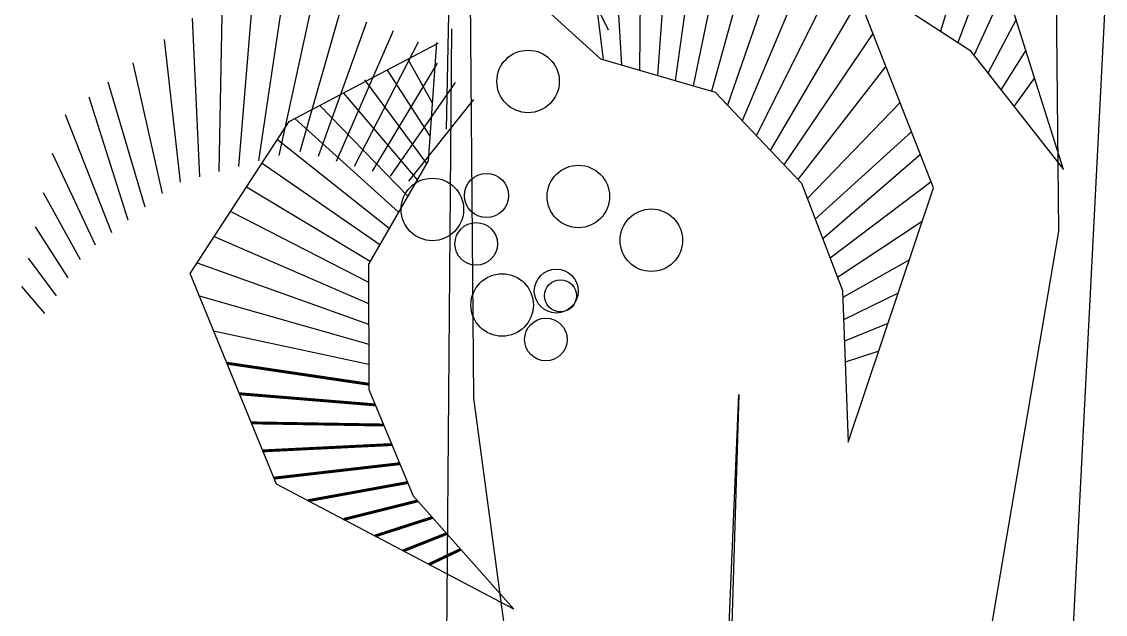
# Model space of a CAD drawing. Header units: inches. Extents: x 452443 to 881249, y 975131 to 1198310.
# Drawn here: x 465479.5 to 465842.1, y 1036816.4 to 1037014.7 of the extents above; entities that cross this region are included whole.
import ezdxf

# ---------------------------------------------------------------- set-up
doc = ezdxf.new("R2010")
doc.units = ezdxf.units.IN
doc.header["$LTSCALE"] = 3.5
doc.header["$MEASUREMENT"] = 0
doc.layers.add('TREE1', color=84, linetype='Continuous')

# ---------------------------------------------------------------- blocks, each defined once
blk = doc.blocks.new('ELE_TR10')
for p, q in [((2820.3, 4060), (2756.6, 10459.3)), ((780.8, 7339.2), (717.1, 4410.2)), ((812.7, 3486.9), (780.8, 7339.2)), ((2540.3, 5162.5), (2414.3, 4746.5)), ((2835.6, 4272.1), (2559.3, 5150.3)), ((1476.7, 5072.4), (1442.4, 4594.6)), ((1570.6, 5061.8), (1503.6, 4576.7)), ((1296.4, 5020.8), (1319.5, 4630.5)), ((1383.9, 5045.9), (1381.2, 4612.5)), ((1664.2, 5039.7), (1565.4, 4558.7)), ((2595.8, 5034.3), (2473.2, 4708.2)), ((1212.3, 5003.8), (1256.8, 4648.8)), ((1759.3, 5017.3), (1628.2, 4540.3)), ((1856.5, 4994.4), (1682.6, 4492.2)), ((1956.9, 4970.8), (1732.8, 4439.3)), ((946.1, 4925.1), (1247, 4651.7)), ((2061.3, 4946.2), (1781.6, 4387.9)), ((2389.9, 4208.8), (2104.8, 4936)), ((56.6, 4905.1), (4.5, 4282.8)), ((2183.2, 4896.6), (2514.2, 4681.6)), ((2637.3, 4902.5), (2528.9, 4663)), ((-51.6, 4869.1), (-62.5, 4264.7)), ((158.5, 4871.7), (72.9, 4301.3)), ((256.5, 4839.6), (143.4, 4320.3)), ((1274.9, 4750.6), (1224.9, 4849.4)), ((2134.9, 4859.1), (1829.4, 4337.5)), ((2979.6, 4855.9), (2852.2, 2372.6)), ((351.4, 4808.5), (214.8, 4333.1)), ((-154.7, 4790.9), (-128.8, 4246.8)), ((444.2, 4778.1), (278, 4316)), ((2673.8, 4786.3), (2575.9, 4603)), ((535.6, 4748.2), (340.2, 4299.2)), ((736.3, 4755.2), (717.1, 2499.9)), ((2182.1, 4738.7), (1876.7, 4287.7)), ((-250.5, 4718.2), (-195, 4229)), ((178.4, 4436.4), (690.1, 4705.6)), ((621.3, 4708.4), (401.7, 4282.6)), ((683.9, 4707.3), (655.4, 4301.7)), ((585.8, 4650.7), (669.4, 4500.5)), ((1247, 4651.7), (1640.3, 4536.8)), ((2514.2, 4681.6), (2835.6, 4272.1)), ((2706.7, 4681.8), (2621.6, 4544.8)), ((-358.1, 4638.5), (-257.8, 4189.5)), ((686.7, 4637.4), (463.3, 4266)), ((514.8, 4613.4), (661.3, 4386.1)), ((2226.1, 4626.7), (1923.9, 4238)), ((437.2, 4580.2), (650.3, 4292.9)), ((2736.7, 4586.4), (2666.2, 4488)), ((-444, 4573.3), (-317.1, 4143.8)), ((748.4, 4570.4), (525.3, 4249.3)), ((-509.5, 4521.6), (-374.6, 4099.4)), ((364.6, 4534.4), (617.6, 4236.3)), ((811.3, 4512.1), (588.5, 4232.2)), ((1640.3, 4536.8), (1936.5, 4224.7)), ((2276.4, 4502.7), (1956.9, 4171.6)), ((284, 4492), (585.5, 4180.6)), ((-590, 4460.5), (-431, 4056)), ((-161.1, 3914.5), (178.4, 4436.4)), ((198.6, 4447.1), (553.6, 4125.4)), ((2315.8, 4402.2), (1983.7, 4101.7)), ((138.1, 4374.5), (521.7, 4070.2)), ((-635.1, 4328.2), (-486.7, 4013.1)), ((2344.8, 4324), (2009.8, 4033.9)), ((85.7, 4293.9), (489.5, 4014.4)), ((655.4, 4301.7), (450.5, 3946.9)), ((32.4, 4212), (456.8, 3957.7)), ((1936.5, 4224.7), (2077.9, 3856.2)), ((2381.7, 4229.9), (2035.2, 3967.5)), ((2097.2, 3336), (2389.9, 4208.8)), ((-665.8, 4193.5), (-538.4, 3963.5)), ((-22.1, 4128.3), (450.8, 3885.5)), ((2351.2, 4093.5), (2060.4, 3901.8)), ((-692.9, 4074.7), (-580.5, 3899.9)), ((2342.3, 1258.3), (2820.3, 4060)), ((-78.3, 4041.8), (451, 3812.5)), ((-717.2, 3968), (-621.3, 3838.3)), ((-136.7, 3951.9), (451.3, 3741.6)), ((450.5, 3946.9), (452, 3516.6)), ((2307.3, 3962.5), (2078.8, 3832.5)), ((135.3, 3191.8), (-161.1, 3914.5)), ((-739.5, 3870.5), (-661.3, 3778)), ((-129.8, 3838.1), (451.5, 3672.2)), ((2077.9, 3856.2), (2097.2, 3336)), ((2268.6, 3847), (2081.6, 3756.3)), ((2233.8, 3743.2), (2084.4, 3682.5)), ((-80.7, 3718.4), (451.7, 3603.5)), ((2202, 3648.4), (2087, 3610.2)), ((452, 3516.6), (604.5, 3152.5)), ((1003.9, 2054.2), (812.7, 3486.9)), ((950.1, 2763.2), (135.3, 3191.8)), ((604.5, 3152.5), (950.1, 2763.2))]:
    blk.add_line(p, q)
at = {"const_width": 10}
for points in [[(-35, 3607.1), (452, 3534.9)], [(8, 3502.3), (474, 3464.1)], [(48.9, 3402.4), (503, 3395)], [(88.4, 3306.2), (531, 3328)], [(126.7, 3212.7), (558.5, 3262.4)], [(243, 3135.2), (585.6, 3197.6)], [(365.2, 3070.9), (620.2, 3134.8)], [(473, 3014.1), (670.9, 3077.7)], [(569.9, 2963.2), (719.9, 3022.5)], [(658.5, 2916.6), (767.9, 2968.4)]]:
    blk.add_lwpolyline(points, dxfattribs=at)
blk.add_lwpolyline([(1567.2, -250.6), (1644.6, 1643.7), (1722, 3499.4), (1605.9, -289.3)])
for centre, radius in [((998.6, 4574.2), 107.2), ((1171.2, 4179.4), 107.2), ((670.2, 4134.9), 107.2), ((855.9, 4182.8), 75.4), ((1421.7, 4029.2), 107.2), ((820.5, 4016.6), 73), ((909.6, 3806.8), 107.2), ((1095.3, 3854.7), 75.4), ((1109.9, 3838.6), 54.8), ((1059.8, 3688.5), 73)]:
    blk.add_circle(centre, radius)

msp = doc.modelspace()

# ---------------------------------------------------------------- block references
at = {"layer": 'TREE1', "xscale": 0.09750000084750354, "yscale": 0.09750000084750354, "zscale": 0.09750000084750354}
msp.add_blockref('ELE_TR10', (465551.55, 1036548.69), dxfattribs=at)

doc.saveas('drawing.dxf')
